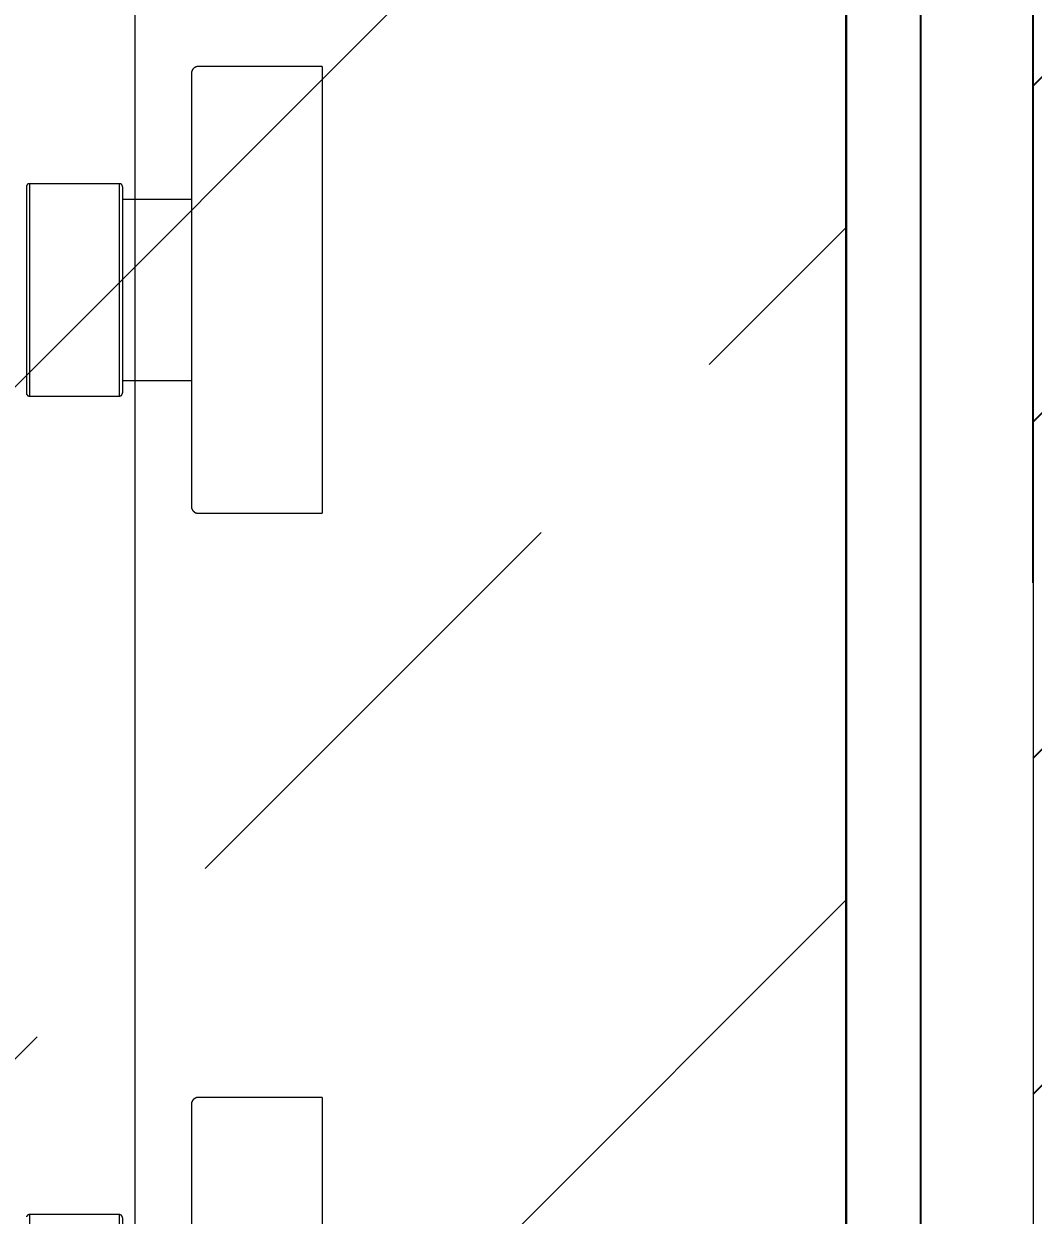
# Model space of a CAD drawing. Header units: millimetres. Extents: x -343543 to 400519, y -115663 to 104219.
# Drawn here: x -254593.9 to -254459, y 9405.5 to 9564.7 of the extents above; entities that cross this region are included whole.
import ezdxf

# ---------------------------------------------------------------- set-up
doc = ezdxf.new("R2010")
doc.units = ezdxf.units.MM
doc.layers.get('0').update_dxf_attribs({"color": 231, "lineweight": 0})
doc.layers.get('DefPoints').update_dxf_attribs({"color": 191})
for name, color, linetype, lineweight in [('A-CLNG', 157, 'Continuous', 25), ('A-PATT', 252, 'Continuous', 9), ('A-SYMBOLS', 10, 'Continuous', 13), ('SME-E-LTG-DIM', 55, 'Continuous', 18), ('XREF MAT BANG TUONG XAY$0$01.Xref _MB T1$0$A-FURN', 8, 'Continuous', 5), ('XREF MAT BANG TUONG XAY$0$01.Xref _MB T1$0$A-TEXT', 8, 'Continuous', 25), ('XREF MAT BANG TUONG XAY$0$A-WALL-INT', 8, 'Continuous', 9)]:
    doc.layers.add(name, color=color, linetype=linetype, lineweight=lineweight)
for name, color, linetype in [('XREF MAT BANG TUONG XAY$0$A-FNSH', 8, 'Continuous'), ('XREF MAT BANG TUONG XAY$0$A-FURN', 8, 'Continuous'), ('XREF MAT BANG TUONG XAY$0$A-PATT', 8, 'Continuous')]:
    doc.layers.add(name, color=color, linetype=linetype)
doc.styles.add('SM-DIMTEXT', font='SME.shx', dxfattribs={"width": 0.7})
doc.dimstyles.new('SDIM-100', dxfattribs={"dimscale": 100, "dimtxt": 2, "dimasz": 0.6, "dimexe": 0.6, "dimexo": 0.2, "dimgap": 0.5, "dimtad": 1, "dimdec": 0, "dimzin": 12, "dimtxsty": 'SM-DIMTEXT', "dimblk": 'ARCHTICK', "dimblk1": 'ARCHTICK', "dimblk2": 'ARCHTICK', "dimcen": 0.12, "dimdle": 0.6, "dimclrd": 7, "dimclre": 8, "dimadec": 0, "dimazin": 3, "dimtfac": 2, "dimtix": 1, "dimtmove": 1, "dimatfit": 3, "dimfxl": 1, "dimtzin": 0, "dimarcsym": 1})

# ---------------------------------------------------------------- blocks, each defined once
blk = doc.blocks.new('*U200')
at = {"color": 8}
for p, q in [((-38.44, -16.42), (-38.44, 0)), ((-96.43, -17.2), (-39.23, -17.2)), ((39.14, -17.2), (96.34, -17.2)), ((-53.85, -38.59), (-53.85, -26.61)), ((-53.85, -38.47), (-81.78, -38.47)), ((-81.47, -38.91), (-54.15, -38.91)), ((81.69, -38.47), (53.76, -38.47))]:
    blk.add_line(p, q, dxfattribs=at)
for points in [[(-97.18, 0), (-97.18, -16.48), (-97.16, -16.48), (-97.16, -16.6), (-97.13, -16.6), (-97.13, -16.65), (-97.1, -16.65), (-97.1, -16.71), (-97.07, -16.71), (-97.07, -16.76), (-97.04, -16.76), (-97.04, -16.81), (-97.02, -16.81), (-97.02, -16.85), (-96.99, -16.85), (-96.99, -16.87), (-96.96, -16.9), (-96.93, -16.93), (-96.9, -16.96), (-96.88, -16.98), (-96.85, -17.02), (-96.82, -17.02), (-96.82, -17.04), (-96.79, -17.04), (-96.79, -17.07), (-96.73, -17.07), (-96.73, -17.11), (-96.68, -17.11), (-96.68, -17.12), (-96.62, -17.12), (-96.62, -17.15), (-96.54, -17.15), (-96.54, -17.18), (-96.43, -17.18), (-96.43, -17.2)], [(-97.18, 0), (-38.44, 0)], [(38.36, 0), (38.36, -16.42), (38.39, -16.42), (38.39, -16.54), (38.42, -16.57), (38.42, -16.62), (38.44, -16.65), (38.44, -16.71), (38.47, -16.71), (38.47, -16.73), (38.5, -16.76), (38.5, -16.79), (38.53, -16.79), (38.53, -16.85), (38.56, -16.85), (38.56, -16.87), (38.58, -16.87), (38.58, -16.9), (38.61, -16.9), (38.61, -16.93), (38.64, -16.93), (38.64, -16.96), (38.67, -16.96), (38.67, -16.98), (38.69, -16.98), (38.69, -17.02), (38.72, -17.02), (38.72, -17.04), (38.75, -17.04), (38.78, -17.07), (38.81, -17.07), (38.81, -17.11), (38.86, -17.11), (38.86, -17.12), (38.92, -17.12), (38.92, -17.15), (39, -17.15), (39, -17.18), (39.12, -17.18), (39.14, -17.2)], [(38.36, 0), (97.1, 0)], [(-79.76, -26.25), (-79.76, -17.2)], [(-55.86, -17.2), (-55.86, -26.25)], [(-39.23, -17.2), (-39.2, -17.18), (-39.08, -17.18), (-39.08, -17.15), (-39, -17.15), (-39, -17.12), (-38.95, -17.12), (-38.95, -17.11), (-38.89, -17.11), (-38.89, -17.07), (-38.86, -17.07), (-38.83, -17.04), (-38.81, -17.04), (-38.81, -17.02), (-38.78, -17.02), (-38.78, -16.98), (-38.75, -16.98), (-38.75, -16.96), (-38.72, -16.96), (-38.7, -16.93), (-38.7, -16.9), (-38.67, -16.9), (-38.67, -16.87), (-38.64, -16.87), (-38.64, -16.85), (-38.61, -16.85), (-38.61, -16.81), (-38.59, -16.79), (-38.59, -16.76), (-38.55, -16.76), (-38.55, -16.71), (-38.52, -16.71), (-38.52, -16.65), (-38.5, -16.62), (-38.5, -16.57), (-38.47, -16.54), (-38.47, -16.42), (-38.44, -16.42)], [(-54.26, -26.25), (-81.36, -26.25), (-81.36, -26.28), (-81.5, -26.28), (-81.5, -26.3), (-81.55, -26.3), (-81.55, -26.33), (-81.58, -26.33), (-81.61, -26.36), (-81.64, -26.36), (-81.64, -26.38), (-81.66, -26.38), (-81.66, -26.42), (-81.7, -26.42), (-81.7, -26.45), (-81.72, -26.47), (-81.72, -26.49), (-81.75, -26.49), (-81.75, -26.58), (-81.78, -26.58)], [(-81.78, -26.58), (-81.78, -38.62), (-81.75, -38.62), (-81.75, -38.69), (-81.72, -38.69), (-81.72, -38.73), (-81.7, -38.73), (-81.7, -38.79), (-81.66, -38.79), (-81.66, -38.81), (-81.64, -38.81), (-81.64, -38.83), (-81.58, -38.83), (-81.58, -38.87), (-81.55, -38.87), (-81.55, -38.9), (-81.5, -38.9), (-81.47, -38.91)], [(-53.85, -26.61), (-53.88, -26.58), (-53.88, -26.53), (-53.9, -26.53), (-53.9, -26.47), (-53.93, -26.47), (-53.93, -26.45), (-53.96, -26.42), (-53.96, -26.38), (-53.99, -26.38), (-53.99, -26.36), (-54.05, -26.36), (-54.05, -26.33), (-54.07, -26.33), (-54.07, -26.3), (-54.15, -26.3), (-54.15, -26.28), (-54.26, -26.28), (-54.26, -26.25)], [(81.27, -26.25), (54.18, -26.25), (54.18, -26.28), (54.07, -26.28), (54.07, -26.3), (53.98, -26.3), (53.98, -26.33), (53.96, -26.33), (53.96, -26.36), (53.94, -26.36), (53.9, -26.38), (53.87, -26.42), (53.87, -26.45), (53.85, -26.45), (53.85, -26.47), (53.82, -26.47), (53.82, -26.53), (53.79, -26.53), (53.79, -26.61), (53.76, -26.61)], [(53.76, -26.61), (53.76, -38.59), (53.79, -38.59), (53.79, -38.67), (53.82, -38.67), (53.82, -38.73), (53.85, -38.73), (53.85, -38.76), (53.87, -38.76), (53.87, -38.79), (53.9, -38.79), (53.9, -38.81), (53.94, -38.81), (53.94, -38.83), (53.96, -38.83), (53.96, -38.87), (53.98, -38.87), (54.02, -38.9), (54.07, -38.9), (54.07, -38.91)], [(-81.78, -26.72), (-53.85, -26.72)], [(53.76, -26.72), (81.69, -26.72)], [(-54.15, -38.91), (-54.15, -38.9), (-54.1, -38.9), (-54.07, -38.87), (-54.05, -38.87), (-54.05, -38.83), (-54.01, -38.83), (-54.01, -38.81), (-53.99, -38.81), (-53.96, -38.79), (-53.96, -38.76), (-53.93, -38.76), (-53.93, -38.73), (-53.9, -38.73), (-53.9, -38.67), (-53.88, -38.67), (-53.88, -38.59), (-53.85, -38.59)]]:
    blk.add_lwpolyline(points, dxfattribs=at)
blk = doc.blocks.new('*U220')
at = {"layer": 'XREF MAT BANG TUONG XAY$0$A-PATT'}
h = blk.add_hatch(dxfattribs=at)
h.set_pattern_fill('ANSI31', color=8, scale=10)
h.set_pattern_definition([(45, (38946.79, -11293.564), (-22.45064, 22.45064), [])])
h.paths.add_polyline_path([(-38.7, 47.5), (3461.3, 47.5), (3461.3, -162.5), (-38.7, -162.5)])
at = {"layer": 'XREF MAT BANG TUONG XAY$0$A-WALL-INT', "color": 8}
blk.add_lwpolyline([(-38.7, 47.5), (3461.3, 47.5), (3461.3, -162.5), (-38.7, -162.5)], close=True, dxfattribs=at)
blk = doc.blocks.new('XREF MAT BANG TUONG XAY$0$01.Xref _MB T1$0$Phong tam')
at = {"layer": 'XREF MAT BANG TUONG XAY$0$01.Xref _MB T1$0$A-FURN', "color": 8, "xscale": 1.016, "yscale": 1.016, "zscale": 1.016, "rotation": 270}
blk.add_blockref('*U200', (-305, 6460.21), dxfattribs=at)
at = {"layer": 'XREF MAT BANG TUONG XAY$0$A-FURN', "color": 8, "xscale": -1, "rotation": 270}
blk.add_blockref('*U220', (-47.5, 3338.7), dxfattribs=at)
at = {"layer": 'XREF MAT BANG TUONG XAY$0$01.Xref _MB T1$0$A-FURN', "color": 8, "elevation": 0}
blk.add_lwpolyline([(-330, 6965), (-235, 6965), (-235, 5980), (-330, 5980)], close=True, dxfattribs=at)
blk = doc.blocks.new('01.Xref _MB T1')
at = {"layer": 'XREF MAT BANG TUONG XAY$0$01.Xref _MB T1$0$A-TEXT', "color": 8}
blk.add_blockref('XREF MAT BANG TUONG XAY$0$01.Xref _MB T1$0$Phong tam', (8605.00011, 2999.99999), dxfattribs=at)
at = {"layer": 'XREF MAT BANG TUONG XAY$0$A-FNSH', "color": 8}
for points in [[(8370.00011, 4480.00014), (8370.00011, 5459.99999), (7175.00045, 5459.99999), (7175.00045, 5604.99999), (8370.00011, 5604.99999), (8370.00011, 6584.99999), (7175.00011, 6584.99999), (7175.00011, 6729.99999), (8370.00011, 6729.99999), (8370.00011, 7709.99999), (7175.0007, 7709.99999), (7175.0007, 7854.99999), (8370.00011, 7854.99999), (8370.00011, 8834.99999), (7175.00074, 8834.99999), (7175.00074, 8979.99999), (8369.99998, 8980.00015), (8369.99087, 9964.99999), (7025.00011, 9964.99999), (7025.00011, 10224.99999), (8379.98706, 10224.99999)], [(8380.00011, 4470.00014), (8380.00011, 5469.99999), (7185.00045, 5469.99999), (7185.00045, 5594.99999), (8380.00011, 5594.99999), (8380.00011, 6594.99999), (7185.00011, 6594.99999), (7185.00011, 6719.99999), (8380.00011, 6719.99999), (8380.00011, 7719.99999), (7185.0007, 7719.99999), (7185.0007, 7844.99999), (8380.00011, 7844.99999), (8380.00011, 8844.99999), (7185.00074, 8844.99999), (7185.00074, 8969.99999), (8380.00007, 8970.00015), (8379.99078, 9974.99999), (7035.00011, 9974.99999), (7035.00011, 10214.99999), (8379.98522, 10214.99999)]]:
    blk.add_lwpolyline(points, dxfattribs=at)
blk = doc.blocks.new('_ArchTick')
at = {"color": 0, "linetype": 'ByBlock', "const_width": 0.15}
blk.add_lwpolyline([(-0.5, -0.5), (0.5, 0.5)], dxfattribs=at)
blk = doc.blocks.new('*D992')
at = {"layer": 'DefPoints', "color": 0, "transparency": 16777216}
for p in [(-254459.02, 9649.77), (-254834.02, 9470), (-254459.02, 9470)]:
    blk.add_point(p, dxfattribs=at)
at = {"layer": 'SME-E-LTG-DIM', "color": 8, "lineweight": -2, "transparency": 16777216}
for p, q in [((-254834.02, 9490), (-254834.02, 9709.77)), ((-254459.02, 9490), (-254459.02, 9709.77))]:
    blk.add_line(p, q, dxfattribs=at)
at = {"layer": 'SME-E-LTG-DIM', "color": 7, "lineweight": -2, "transparency": 16777216}
blk.add_line((-254894.02, 9649.77), (-254399.02, 9649.77), dxfattribs=at)
at = {"layer": 'SME-E-LTG-DIM', "color": 7, "lineweight": -2, "transparency": 16777216, "xscale": 60, "yscale": 60, "zscale": 60, "rotation": 180}
blk.add_blockref('_ArchTick', (-254834.02, 9649.77), dxfattribs=at)
at = {"layer": 'SME-E-LTG-DIM', "color": 7, "lineweight": -2, "transparency": 16777216, "xscale": 60, "yscale": 60, "zscale": 60}
blk.add_blockref('_ArchTick', (-254459.02, 9649.77), dxfattribs=at)
at = {"layer": 'SME-E-LTG-DIM', "color": 0, "transparency": 16777216, "insert": (-254646.52, 9774.77), "char_height": 150, "attachment_point": 5, "style": 'SM-DIMTEXT'}
blk.add_mtext('375', dxfattribs=at)

msp = doc.modelspace()

# ---------------------------------------------------------------- block references
at = {"layer": 'A-SYMBOLS'}
msp.add_blockref('01.Xref _MB T1', (-262854.02, 0), dxfattribs=at)

# ---------------------------------------------------------------- next in the draw order: hatches: boundary and pattern name
at = {"layer": 'A-PATT'}
h = msp.add_hatch(dxfattribs=at)
h.set_pattern_fill('ANSI33', color=256, scale=20, double=1)
h.set_pattern_definition([(45, (-262854.02, -1e-05), (-89.8026, 89.8026), []), (45, (-262764.22, -1e-05), (-89.8026, 89.8026), [63.5, -31.75])])
h.paths.add_polyline_path([(-258669.04, 9965), (-254484.03, 9965), (-254484.03, 8980), (-255679.02, 8980), (-255679.02, 8835), (-254484.02, 8835), (-254484.02, 7855), (-255679.02, 7855), (-255679.02, 7710), (-254484.02, 7710), (-254484.02, 6730), (-255679.02, 6730), (-255679.02, 6585), (-254484.02, 6585), (-254484.02, 5605), (-255679.02, 5605), (-255679.02, 5460), (-254484.02, 5460), (-254484.02, 4480), (-256034.02, 4480), (-256034.02, 4135), (-255889.02, 4135), (-255889.02, 4335), (-254484.02, 4335), (-254484.02, 3235), (-255889.02, 3235), (-255889.02, 3435), (-256034.03, 3435), (-256034.03, 3235), (-257124.02, 3235), (-257124.02, 3435), (-257269.02, 3435), (-257269.02, 3235), (-258579.04, 3235), (-258579.04, 3425), (-258669.04, 3425), (-258669.04, 4335), (-257269.02, 4335), (-257269.02, 4135), (-257124.02, 4135), (-257124.02, 4480), (-258669.04, 4480)])

# ---------------------------------------------------------------- next in the draw order: linework, layer by layer
at = {"layer": 'A-CLNG', "color": 251}
msp.add_lwpolyline([(-258669.04, 9965), (-254484.03, 9965), (-254484.03, 8980), (-255679.02, 8980), (-255679.02, 8835), (-254484.02, 8835), (-254484.02, 7855), (-255679.02, 7855), (-255679.02, 7710), (-254484.02, 7710), (-254484.02, 6730), (-255679.02, 6730), (-255679.02, 6585), (-254484.02, 6585), (-254484.02, 5605), (-255679.02, 5605), (-255679.02, 5460), (-254484.02, 5460), (-254484.02, 4480)], dxfattribs=at)

# ---------------------------------------------------------------- next in the draw order: dimensions: what is measured, and where the dimension line sits
at = {"layer": 'SME-E-LTG-DIM'}
dim = msp.add_linear_dim(base=(-254459.02, 9649.77), p1=(-254834.02, 9470), p2=(-254459.02, 9470), dimstyle='SDIM-100', override={"dimtxt": 1.5, "dimtfill": 0}, dxfattribs=at)
dim.commit()
dim.dimension.update_dxf_attribs({"geometry": '*D992', "text_midpoint": (-254646.52, 9774.77)})

doc.saveas('drawing.dxf')
